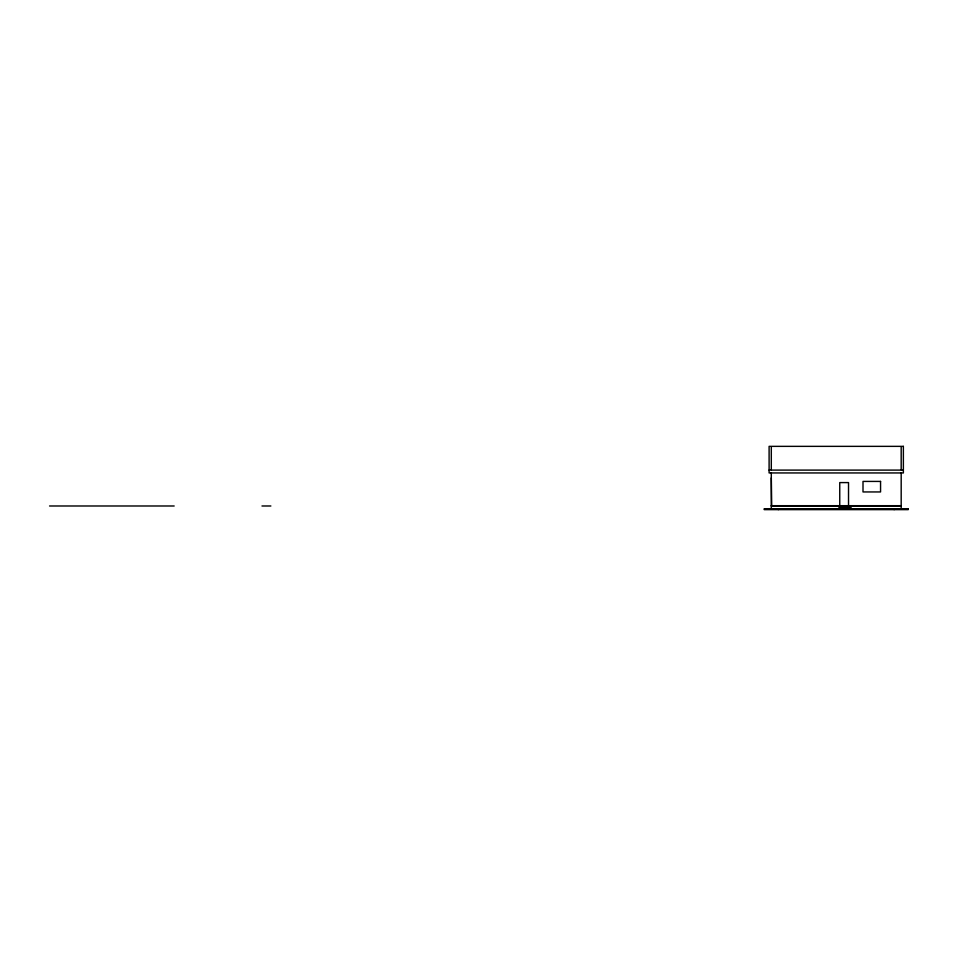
<?xml version="1.0" encoding="UTF-8"?>
<svg xmlns="http://www.w3.org/2000/svg" width="956" height="956" viewBox="0 0 956 956"><rect width="100%" height="100%" fill="white"/><g stroke="black" fill="none" stroke-linecap="round" stroke-linejoin="round"><path stroke-width="1.43" d="M764.274 508.95L901.185 508.771L908.2 508.95L908.2 509.644L764.274 509.644L764.274 508.95L908.2 508.95M769.102 470.101L903.372 470.101M771.301 477.904L771.695 505.987M771.301 505.688L901.185 505.688M49.557 505.987L174.171 505.987M261.98 505.987L270.871 505.987M771.301 505.987L901.185 505.987M901.185 447.396L901.185 469.635M901.185 472.742L901.185 509.201L771.301 509.201L771.301 472.742M894.159 508.95L894.159 509.644M851.163 505.688L851.163 507.301L838.866 507.301L838.866 505.688M848.522 505.987L848.522 482.589L839.75 482.589L839.75 505.987M778.315 508.95L778.315 509.644M771.301 447.396L771.301 469.635M903.372 446.356L769.102 446.356L769.102 472.945L903.372 472.945L903.372 446.356M880.56 481.418L863.005 481.418L863.005 491.946L880.56 491.946L880.56 481.418"/></g></svg>
